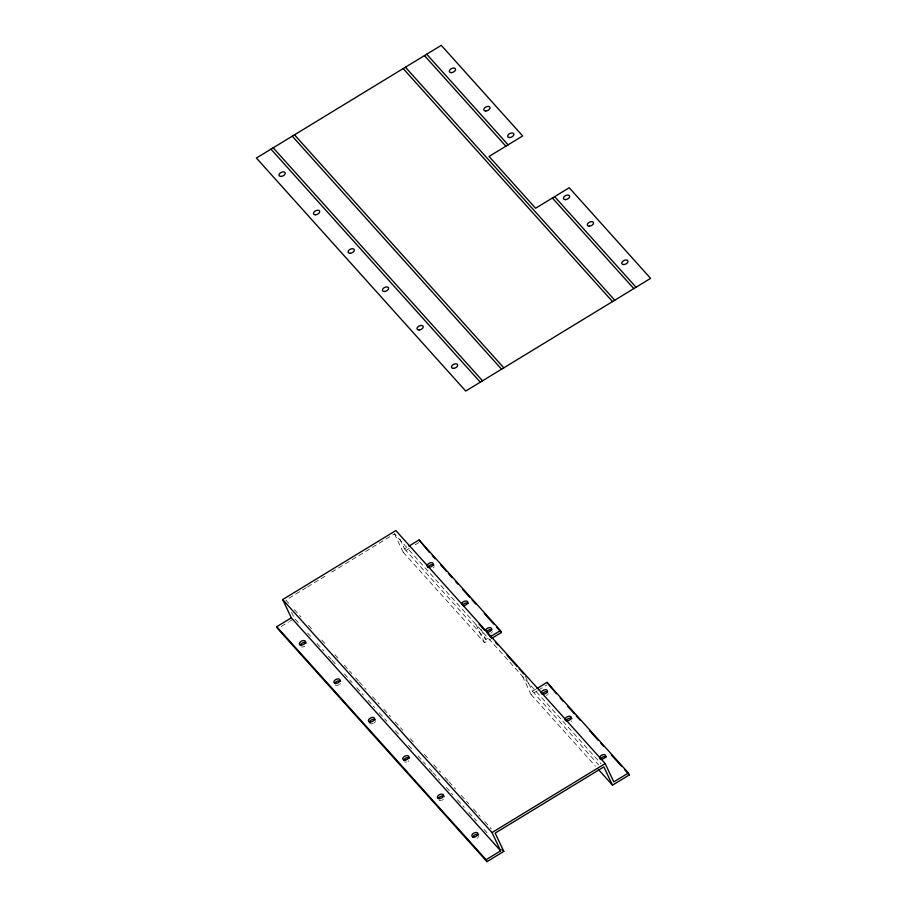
<?xml version="1.0" encoding="UTF-8"?>
<svg xmlns="http://www.w3.org/2000/svg" width="907" height="907" viewBox="0 0 907 907"><rect width="100%" height="100%" fill="white"/><g stroke="black" fill="none" stroke-linecap="round" stroke-linejoin="round"><path stroke-width="0.68" stroke-dasharray="4.54 3.4" d="M306.373 587.6L285.841 600.105L289.605 604.311M307.575 586.863L326.894 575.083M331.724 572.136L394.522 533.86L601.012 763.717M399.885 539.109L404.499 548.848L407.855 546.808M281.272 626.442L288.471 622.043M289.673 621.318L293.278 619.118M394.522 533.86L403.162 552.148L409.17 548.486M415.168 544.824L418.773 542.635M404.499 548.848L485.891 639.458L488.136 638.097M403.162 552.148L484.565 642.746L490.562 639.095M525.289 676.168L532.432 691.27L535.788 689.218M522.455 676.282L531.094 694.558L537.103 690.896M538.305 690.159L546.706 685.046M532.432 691.27L598.677 765.009M531.094 694.558L595.457 766.2M294.322 609.561L300.92 616.907M308.471 625.297L313.187 630.546M321.668 639.991L326.384 645.24M334.864 654.695L339.581 659.933M344.297 665.182L351.837 673.584M355.612 677.778L358.446 680.93M359.387 681.985L365.986 689.331M372.584 696.678L379.183 704.025M383.899 709.274L390.498 716.621M395.214 721.87L402.753 730.26M410.304 738.661L415.021 743.91M424.442 754.409L429.158 759.658M433.875 764.907L440.473 772.254M445.19 777.503L448.013 780.644M448.965 781.698L455.563 789.045M461.221 795.337L468.76 803.738M473.477 808.987L480.075 816.334M484.792 821.583L491.39 828.93M298.256 622.587L294.48 618.393L291.022 611.08M307.677 633.086L310.511 636.238M317.11 643.585L323.708 650.931M328.425 656.18L331.248 659.321M332.2 660.375L335.964 664.57M344.456 674.014L351.995 682.415M356.712 687.665L363.31 695.011M368.027 700.261L374.625 707.607M379.341 712.857L386.881 721.258M395.373 730.702L400.089 735.951M408.569 745.395L413.286 750.645M418.002 755.894L425.542 764.284M429.317 768.49L432.14 771.63M433.081 772.685L439.691 780.031M446.289 787.378L452.888 794.725M457.604 799.974L464.203 807.321M468.919 812.57L476.458 820.971M483.998 829.361L488.714 834.61M481.129 629.401L485.891 639.458M475.914 624.469L484.565 642.746M571.682 720.918A3.311 1.973 -25.3 0 1 571.149 721.473M548.168 693.742A3.311 1.973 -25.3 0 1 547.805 694.343M547.272 694.898A3.311 1.973 -25.3 0 1 546.592 695.397M492.41 631.669A3.311 1.973 -25.3 0 1 492.048 632.27M491.503 632.825A3.311 1.973 -25.3 0 1 490.823 633.324M434.079 566.739A3.311 1.973 -25.3 0 1 433.172 567.895M478.771 836.537A3.311 1.973 -25.3 0 1 478.408 837.127M477.864 837.694A3.311 1.973 -25.3 0 1 477.184 838.181M443.41 799.339A3.311 1.973 -25.3 0 1 441.958 800.212M441.142 800.473A3.311 1.973 -25.3 0 1 439.022 800.359M408.819 760.826A3.311 1.973 -25.3 0 1 408.139 761.324M406.551 761.971A3.311 1.973 -25.3 0 1 404.431 761.846M375.555 720.872A3.311 1.973 -25.3 0 1 375.396 721.462M375.033 722.051A3.311 1.973 -25.3 0 1 373.809 723.106M373.038 723.491A3.311 1.973 -25.3 0 1 369.648 723.298M340.431 683.538A3.311 1.973 -25.3 0 1 339.898 684.105M339.218 684.604A3.311 1.973 -25.3 0 1 335.057 684.796M304.763 646.238A3.311 1.973 -25.3 0 1 301.657 646.963"/><path stroke-width="1.36" d="M291.328 617.826L276.76 626.714L486.084 859.723L500.653 850.845L291.328 617.826L282.689 599.55L395.86 530.572L605.184 763.592L613.824 781.868L628.392 772.991L629.299 774.918L612.486 785.156L598.291 769.363M408.978 546.127L419.068 539.971L500.46 630.58L501.367 632.508L491.764 638.358M490.37 636.725L500.46 630.58M536.91 688.538L546.989 682.381L628.392 772.991M282.689 599.55L492.013 832.569L605.184 763.592M276.76 626.714L277.667 628.63L486.991 861.65L503.804 851.401L495.165 833.125L603.847 766.88L612.486 785.156M426.709 54.227L508.101 144.837M554.642 196.638L636.034 287.247M424.476 55.599L505.868 146.197M552.397 198.009L633.8 288.607M405.418 67.209L614.742 300.217M403.184 68.569L612.508 301.589M294.492 134.814L503.816 367.834M292.258 136.186L501.582 369.194M273.2 147.796L482.524 380.804M270.966 149.156L480.291 382.176M429.442 552.431L419.068 539.971M432.276 555.594L435.122 558.757M440.791 565.072L446.471 571.399M448.364 573.507L452.151 577.725M455.938 581.931L457.831 584.04M462.559 589.312L470.132 597.736M472.025 599.844L475.812 604.062M484.327 613.54L493.793 624.073M496.639 627.236L501.367 632.508M556.422 693.787L546.989 682.381M560.209 698.005L563.043 701.168M567.782 706.44L574.403 713.809M576.296 715.918L580.083 720.135M589.55 730.668L598.064 740.146M600.899 743.309L603.745 746.472M611.318 754.896L621.726 766.483M624.56 769.646L629.299 774.918M479.089 624.141L484.678 630.354M487.467 633.471L491.186 637.61M495.846 642.791L497.705 644.866M507.013 655.228L517.251 666.622M519.11 668.697L523.77 673.878M501.911 849.303L503.804 851.401M492.013 832.569L500.653 850.845M486.084 859.723L486.991 861.65M427.174 566.206A3.311 1.973 -25.3 0 1 430.995 562.703A3.311 1.973 -25.3 0 1 432.639 565.594A3.311 1.973 -25.3 0 1 427.424 566.66M461.629 604.572A3.311 1.973 -25.3 0 1 464.917 601.148A3.311 1.973 -25.3 0 1 467.627 603.166A3.311 1.973 -25.3 0 1 462.944 605.547M485.46 630.614A3.311 1.973 -25.3 0 1 489.327 627.633A3.311 1.973 -25.3 0 1 491.401 629.946A3.311 1.973 -25.3 0 1 486.81 632.122M541.264 693.22A3.311 1.973 -25.3 0 1 544.824 689.739A3.311 1.973 -25.3 0 1 547.046 692.222A3.311 1.973 -25.3 0 1 541.967 694.002M565.14 719.795A3.311 1.973 -25.3 0 1 568.428 716.371A3.311 1.973 -25.3 0 1 571.138 718.401A3.311 1.973 -25.3 0 1 566.456 720.77M565.843 720.577A3.311 1.973 -25.3 0 1 565.401 720.249M600.457 759.544A3.311 1.973 -25.3 0 1 602.985 756.914A3.311 1.973 -25.3 0 1 606.364 757.107M566.172 720.6A3.311 1.973 -25.3 0 1 568.927 718.412A3.311 1.973 -25.3 0 1 571.909 718.752M542.295 694.025A3.311 1.973 -25.3 0 1 547.59 691.848M486.526 631.952A3.311 1.973 -25.3 0 1 491.832 629.775M462.661 605.377A3.311 1.973 -25.3 0 1 465.416 603.189A3.311 1.973 -25.3 0 1 468.397 603.529M428.036 567.601A3.311 1.973 -25.3 0 1 430.553 564.97A3.311 1.973 -25.3 0 1 433.943 565.174M472.728 837.399A3.311 1.973 -25.3 0 1 475.245 834.769A3.311 1.973 -25.3 0 1 478.635 834.962M438.432 798.455A3.311 1.973 -25.3 0 1 441.187 796.267A3.311 1.973 -25.3 0 1 444.169 796.607M403.672 760.531A3.311 1.973 -25.3 0 1 406.2 757.912A3.311 1.973 -25.3 0 1 409.579 758.105M369.353 722.323A3.311 1.973 -25.3 0 1 371.87 719.693A3.311 1.973 -25.3 0 1 375.249 719.886M334.921 683.232A3.311 1.973 -25.3 0 1 337.676 681.044A3.311 1.973 -25.3 0 1 340.658 681.384M300.296 645.455A3.311 1.973 -25.3 0 1 302.813 642.836A3.311 1.973 -25.3 0 1 306.203 643.029M441.278 45.35L256.398 158.033L465.722 391.053L650.602 278.37L569.211 187.76L535.595 208.247L489.054 156.446L522.67 135.959L441.278 45.35M601.636 759.17A3.311 1.973 -25.3 0 0 605.717 755.633A3.311 1.973 -25.3 0 0 600.615 755.882A3.311 1.973 -25.3 0 0 601.636 759.17M335.93 683.436A3.311 1.973 -25.3 0 0 340.012 679.91A3.311 1.973 -25.3 0 0 334.921 680.148A3.311 1.973 -25.3 0 0 335.93 683.436M301.475 645.081A3.311 1.973 -25.3 0 0 305.546 641.544A3.311 1.973 -25.3 0 0 300.455 641.793A3.311 1.973 -25.3 0 0 301.475 645.081M370.521 721.949A3.311 1.973 -25.3 0 0 374.602 718.412A3.311 1.973 -25.3 0 0 369.512 718.65A3.311 1.973 -25.3 0 0 370.521 721.949M404.851 760.157A3.311 1.973 -25.3 0 0 408.932 756.631A3.311 1.973 -25.3 0 0 403.83 756.869A3.311 1.973 -25.3 0 0 404.851 760.157M439.442 798.67A3.311 1.973 -25.3 0 0 443.523 795.133A3.311 1.973 -25.3 0 0 438.432 795.371A3.311 1.973 -25.3 0 0 439.442 798.67M473.896 837.025A3.311 1.973 -25.3 0 0 477.978 833.488A3.311 1.973 -25.3 0 0 472.887 833.737A3.311 1.973 -25.3 0 0 473.896 837.025M281.113 176.411A3.311 1.973 -25.3 0 0 285.183 172.874A3.311 1.973 -25.3 0 0 280.093 173.112A3.311 1.973 -25.3 0 0 281.113 176.411M315.568 214.766A3.311 1.973 -25.3 0 0 319.638 211.229A3.311 1.973 -25.3 0 0 314.548 211.478A3.311 1.973 -25.3 0 0 315.568 214.766M350.159 253.268A3.311 1.973 -25.3 0 0 354.24 249.742A3.311 1.973 -25.3 0 0 349.138 249.981A3.311 1.973 -25.3 0 0 350.159 253.268M384.489 291.487A3.311 1.973 -25.3 0 0 388.559 287.95A3.311 1.973 -25.3 0 0 383.468 288.199A3.311 1.973 -25.3 0 0 384.489 291.487M419.079 329.989A3.311 1.973 -25.3 0 0 423.161 326.463A3.311 1.973 -25.3 0 0 418.059 326.701A3.311 1.973 -25.3 0 0 419.079 329.989M453.534 368.355A3.311 1.973 -25.3 0 0 457.616 364.818A3.311 1.973 -25.3 0 0 452.525 365.056A3.311 1.973 -25.3 0 0 453.534 368.355M451.425 72.605A3.311 1.973 -25.3 0 0 455.507 69.068A3.311 1.973 -25.3 0 0 450.405 69.306A3.311 1.973 -25.3 0 0 451.425 72.605M485.88 110.96A3.311 1.973 -25.3 0 0 489.961 107.423A3.311 1.973 -25.3 0 0 484.871 107.661A3.311 1.973 -25.3 0 0 485.88 110.96M509.757 137.535A3.311 1.973 -25.3 0 0 513.838 133.998A3.311 1.973 -25.3 0 0 508.736 134.247A3.311 1.973 -25.3 0 0 509.757 137.535M565.514 199.608A3.311 1.973 -25.3 0 0 569.596 196.071A3.311 1.973 -25.3 0 0 564.505 196.32A3.311 1.973 -25.3 0 0 565.514 199.608M589.391 226.183A3.311 1.973 -25.3 0 0 593.473 222.657A3.311 1.973 -25.3 0 0 588.382 222.895A3.311 1.973 -25.3 0 0 589.391 226.183M623.846 264.549A3.311 1.973 -25.3 0 0 627.927 261.012A3.311 1.973 -25.3 0 0 622.837 261.25A3.311 1.973 -25.3 0 0 623.846 264.549"/></g></svg>
